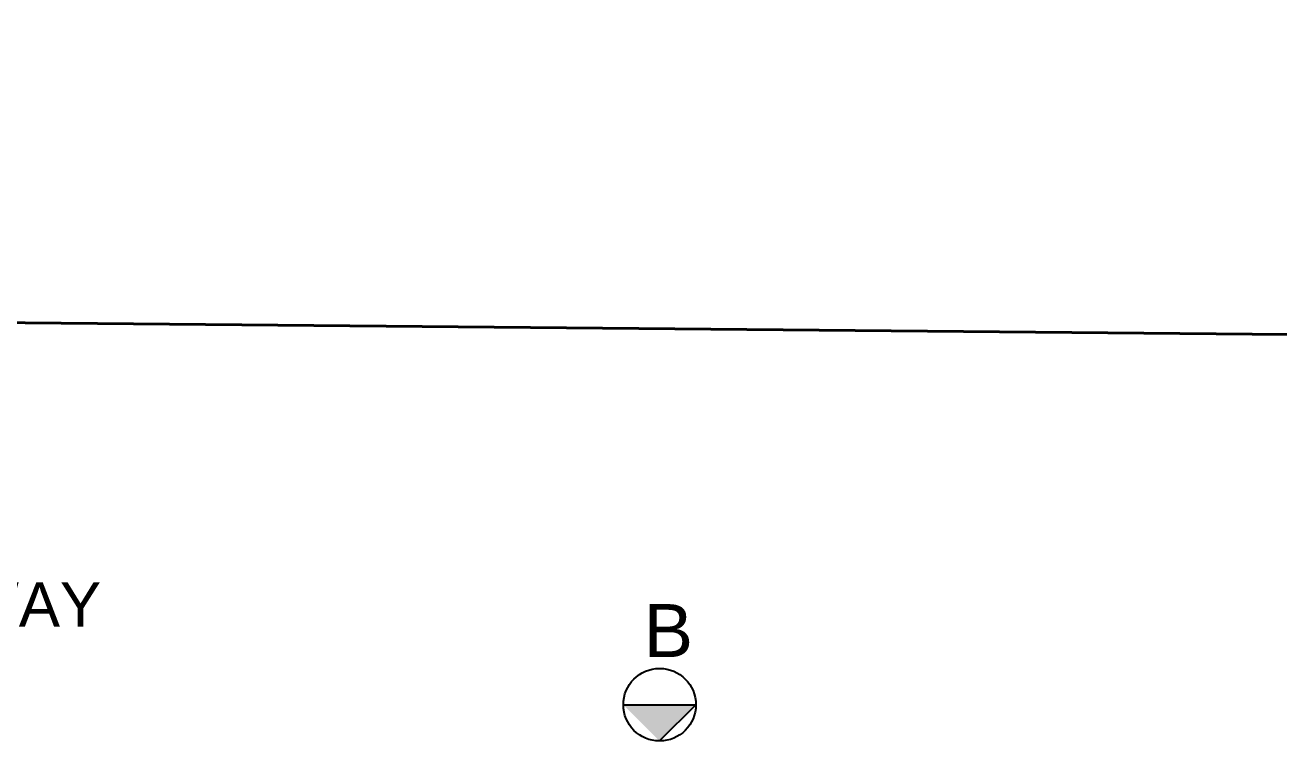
# Model space of a CAD drawing. Header units: metres. Extents: x 494 to 1845, y -666 to 1061.
# Drawn here: x 1502.81 to 1517.01, y 285.5 to 293.61 of the extents above; entities that cross this region are included whole.
import ezdxf

# ---------------------------------------------------------------- set-up
doc = ezdxf.new("R2010")
doc.units = ezdxf.units.M
doc.header["$MEASUREMENT"] = 0
doc.linetypes.add('1', pattern=[0])
doc.layers.add('PLOT - SURVEY', color=1, linetype='1')
doc.layers.add('SHEET', color=7, linetype='Continuous')
doc.styles.get("Standard").update_dxf_attribs({"font": 'arial.ttf'})

# ---------------------------------------------------------------- blocks, each defined once
blk = doc.blocks.new('RWRERE')
h = blk.add_hatch(color=251)
h.dxf.hatch_style = 1
h.paths.add_polyline_path([(0, 0.383), (-0.383, 0), (0.383, 0)])
for p, q in [((-0.383, 0), (0, 0.383)), ((0.383, 0), (-0.383, 0))]:
    blk.add_line(p, q)
blk.add_circle((0, 0), 0.383)

msp = doc.modelspace()

# ---------------------------------------------------------------- linework, layer by layer
at = {"layer": 'PLOT - SURVEY', "color": 250, "linetype": 'Continuous', "lineweight": 40}
msp.add_lwpolyline([(1547.6603, 293.6124), (1519.9724, 290.0799), (1488.5155, 290.3701), (1466.9333, 290.1068)], dxfattribs=at)

# ---------------------------------------------------------------- block references
at = {"xscale": 1.072497202074923, "yscale": 1.072497202074923, "zscale": 1.072497202074923, "rotation": 180}
msp.add_blockref('RWRERE', (1509.9966, 285.9139), dxfattribs=at)

# ---------------------------------------------------------------- texts
at = {"insert": (1509.8167, 286.4539), "char_height": 0.6, "width": 3.795522, "attachment_point": 7}
msp.add_mtext('B', dxfattribs=at)
at = {"layer": 'SHEET', "lineweight": 9, "insert": (1500.1242, 287.0493), "char_height": 0.5, "width": 16.971429, "attachment_point": 5}
msp.add_mtext('\\pt12,13;7 M WIDE DRIVEWAY', dxfattribs=at)

doc.saveas('drawing.dxf')
